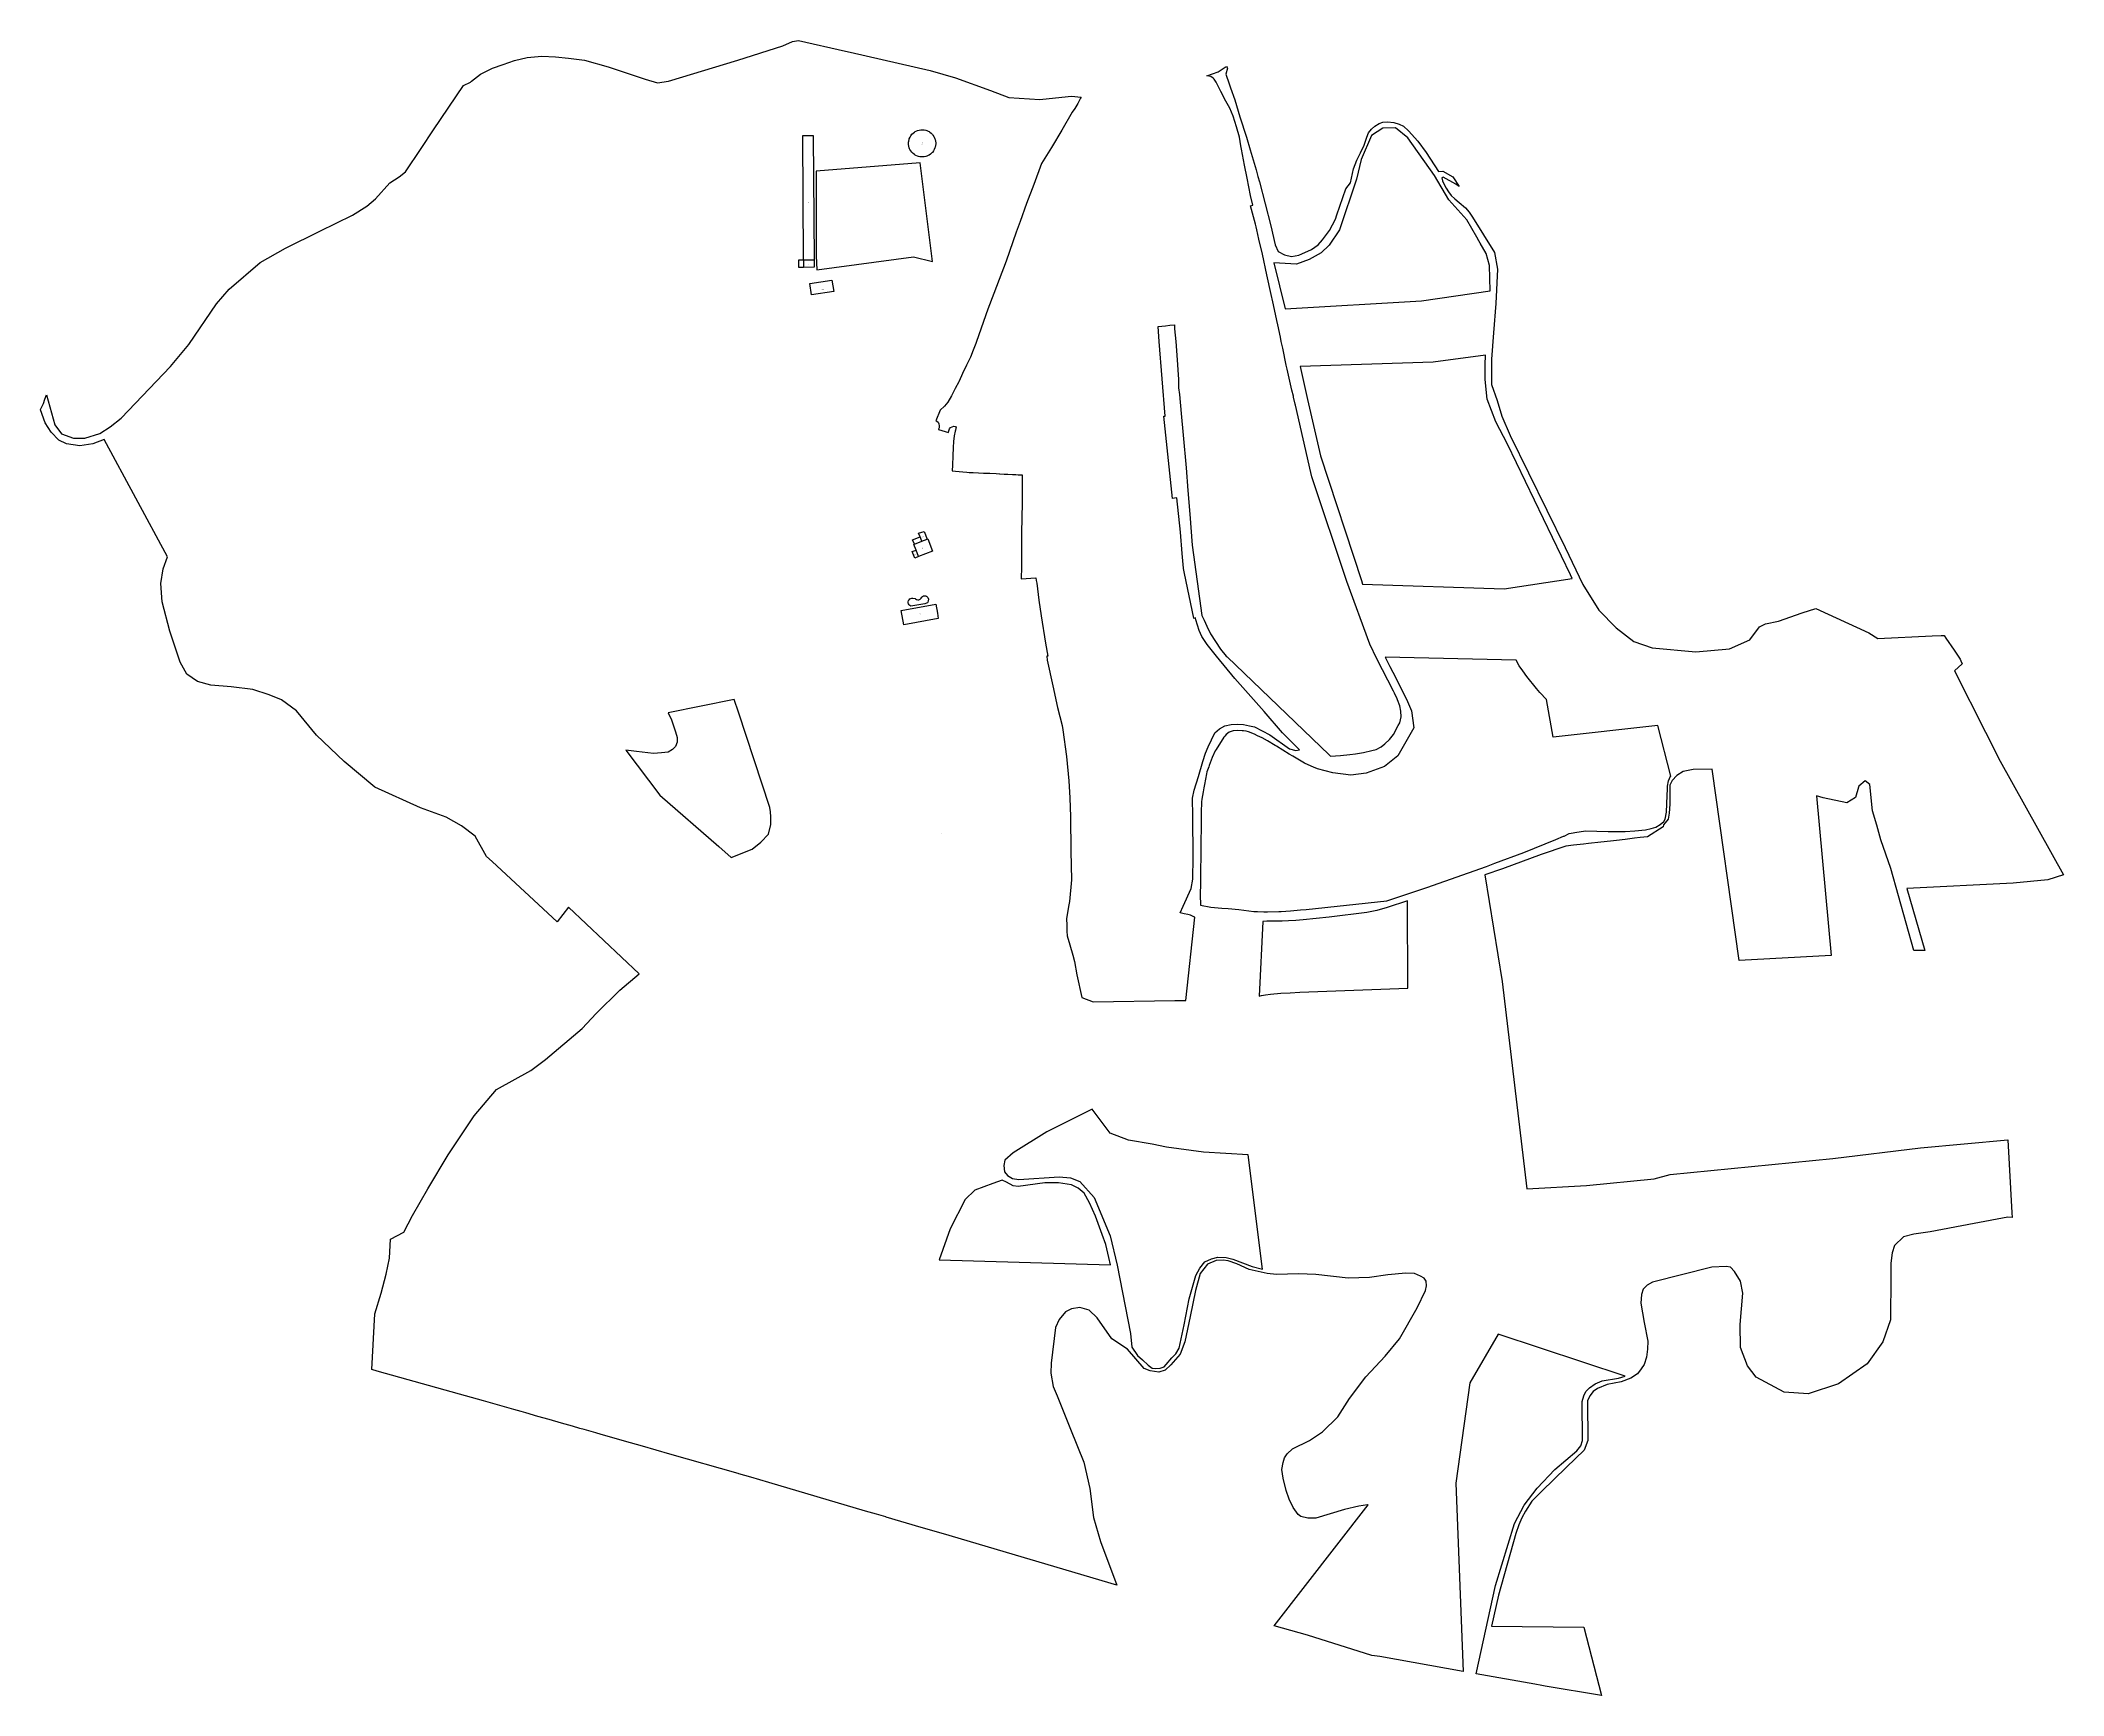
# Model space of a CAD drawing. Header units: metres. Extents: x 423241 to 424622, y 4215869 to 4216999.
import ezdxf
from ezdxf.enums import TextEntityAlignment as Align

# ---------------------------------------------------------------- set-up
doc = ezdxf.new("R2010")
doc.units = ezdxf.units.M

msp = doc.modelspace()

# ---------------------------------------------------------------- linework, layer by layer
at = {"layer": 'PG-LI'}
for p, q in [((423768.2145, 4216934.076), (423768.7935, 4216849.327)), ((423761.6735, 4216849.277), (423768.7935, 4216849.327)), ((423761.6735, 4216849.277), (423761.7135, 4216844.1275)), ((423768.7935, 4216849.327), (423768.8235, 4216844.177)), ((423768.8235, 4216844.177), (423761.7135, 4216844.1275)), ((423835.9615, 4216658.0695), (423841.1415, 4216660.0695)), ((423837.3015, 4216655.1995), (423835.9615, 4216658.0695)), ((423837.3015, 4216655.1995), (423842.2815, 4216657.1595)), ((423842.2815, 4216657.1595), (423841.1415, 4216660.0695)), ((423842.2815, 4216657.1595), (423846.0215, 4216658.6395)), ((423844.0015, 4216663.7995), (423846.0215, 4216658.6395)), ((423836.8815, 4216655.0395), (423837.3015, 4216655.1995)), ((423838.4315, 4216651.0895), (423836.8815, 4216655.0395)), ((423840.1615, 4216646.6895), (423838.4315, 4216651.0895)), ((423849.7215, 4216650.4495), (423840.1615, 4216646.6895))]:
    msp.add_line(p, q, dxfattribs=at)
for points in [[(423761.6735, 4216849.277), (423761.1045, 4216934.026), (423768.2145, 4216934.076)], [(423833.835, 4216931.936), (423834.305, 4216933.006), (423834.585, 4216933.516), (423834.895, 4216934.006), (423835.615, 4216934.936), (423836.435, 4216935.756), (423837.365, 4216936.476), (423837.855, 4216936.786), (423838.895, 4216937.316), (423839.435, 4216937.526), (423840.555, 4216937.856), (423841.715, 4216938.0355), (423842.295, 4216938.0655), (423843.465, 4216938.0355), (423844.035, 4216937.9555), (423845.175, 4216937.7055), (423845.735, 4216937.5255), (423846.805, 4216937.0555), (423847.315, 4216936.7755), (423847.805, 4216936.4655), (423848.725, 4216935.746), (423849.555, 4216934.926), (423849.925, 4216934.476), (423850.585, 4216933.506), (423850.865, 4216932.996), (423851.325, 4216931.926), (423851.505, 4216931.366), (423851.755, 4216930.226), (423851.865, 4216929.066), (423851.865, 4216928.486), (423851.755, 4216927.326), (423851.505, 4216926.186), (423851.325, 4216925.626), (423850.855, 4216924.556), (423850.575, 4216924.046), (423850.265, 4216923.556), (423849.545, 4216922.636), (423849.145, 4216922.206), (423848.265, 4216921.436), (423847.305, 4216920.776), (423846.795, 4216920.496), (423845.725, 4216920.036), (423845.165, 4216919.856), (423844.025, 4216919.606), (423842.865, 4216919.496), (423842.285, 4216919.496), (423841.115, 4216919.606), (423839.985, 4216919.856), (423839.425, 4216920.036), (423838.355, 4216920.506), (423837.845, 4216920.786), (423837.355, 4216921.096), (423836.425, 4216921.816), (423835.605, 4216922.646), (423834.885, 4216923.566), (423834.295, 4216924.566), (423834.045, 4216925.096), (423833.835, 4216925.636), (423833.505, 4216926.756), (423833.325, 4216927.916), (423833.295, 4216928.496), (423833.325, 4216929.666), (423833.405, 4216930.246), (423833.655, 4216931.376), (423833.835, 4216931.936)], [(423761.7135, 4216844.1275), (423758.4635, 4216844.0975), (423758.4335, 4216849.257), (423761.6735, 4216849.277)], [(423765.9735, 4216833.0075), (423781.0635, 4216835.3475), (423782.2635, 4216827.6175), (423767.173, 4216825.2775), (423765.9735, 4216833.0075)], [(423841.1415, 4216660.0695), (423840.1115, 4216662.6895), (423844.0015, 4216663.7995)], [(423846.0215, 4216658.6395), (423846.4315, 4216658.7995), (423849.7215, 4216650.4495)], [(423840.1615, 4216646.6895), (423837.5615, 4216645.6695), (423835.8315, 4216650.0595), (423838.4315, 4216651.0895)], [(423833.091, 4216615.1), (423833.081, 4216615.86), (423833.261, 4216616.59), (423833.631, 4216617.24), (423834.161, 4216617.78), (423834.821, 4216618.15), (423835.541, 4216618.34), (423836.301, 4216618.34), (423837.821, 4216618.02), (423838.051, 4216617.84), (423838.771, 4216617.46), (423839.611, 4216617.25), (423840.391, 4216617.26), (423841.241, 4216617.68), (423841.991, 4216618.28), (423842.371, 4216618.95), (423842.871, 4216619.45), (423843.481, 4216619.79), (423844.171, 4216619.94), (423844.871, 4216619.9), (423845.321, 4216619.76), (423845.531, 4216619.66), (423846.091, 4216619.24), (423846.521, 4216618.68), (423846.821, 4216617.6), (423846.741, 4216616.42), (423846.501, 4216615.59), (423846.171, 4216615.17), (423845.651, 4216614.78), (423844.341, 4216614.48), (423834.911, 4216612.87), (423834.241, 4216613.22), (423833.701, 4216613.74), (423833.301, 4216614.38), (423833.091, 4216615.1)], [(423851.891, 4216614.13), (423853.001, 4216608.02), (423853.581, 4216604.32), (423830.071, 4216600.0205), (423828.271, 4216609.86), (423851.891, 4216614.13)]]:
    msp.add_lwpolyline(points, dxfattribs=at)
at = {"layer": 'PG-LP'}
for points in [[(424053.0535, 4216966.7145), (424055.93, 4216958.48), (424059.28, 4216946.78), (424063.84, 4216932.93), (424066.403, 4216924.4075), (424070.54, 4216910.65), (424071.76, 4216906.2), (424072.79, 4216902.42), (424080.53, 4216872.5), (424083.47, 4216859.48), (424085.53, 4216854.96), (424089.91, 4216852.72), (424094.56, 4216851.47), (424099.54, 4216852.37), (424101.7, 4216853.34), (424108.36, 4216856.32), (424112.7575, 4216859.4565), (424112.86, 4216859.53), (424115.87, 4216862.94), (424120.47, 4216869.27), (424120.5375, 4216869.398), (424122.54, 4216873.19), (424124.6, 4216877.12), (424125.6865, 4216879.8945), (424131.775, 4216897.75), (424134.8665, 4216901.735), (424137.0265, 4216911.405), (424139.2165, 4216917.225), (424141.7065, 4216922.325), (424144.327, 4216927.435), (424145.959, 4216932.891), (424147.12, 4216936.069), (424149.318, 4216938.56), (424151.472, 4216940.396), (424154.386, 4216942.232), (424156.983, 4216943.181), (424160.15, 4216943.435), (424164.395, 4216942.992), (424168.069, 4216941.852), (424171.059, 4216940.599), (424174.43, 4216937.23), (424180.744, 4216930.169), (424186.492, 4216922.432), (424194.937, 4216909.655), (424197.896, 4216909.843), (424204.6525, 4216905.828), (424209.172, 4216899.371), (424206.83, 4216900.982), (424198.04, 4216905.65), (424197.247, 4216905.347), (424197.654, 4216903.199), (424198.998, 4216900.257), (424200.278, 4216898.082), (424201.814, 4216895.716), (424203.67, 4216893.157), (424206.038, 4216890.855), (424209.045, 4216888.36), (424213.461, 4216884.843), (424215.893, 4216881.9), (424218.239, 4216878.391), (424233.103, 4216854.238), (424235.189, 4216842.914), (424233.997, 4216819.37), (424232.507, 4216799.402), (424231.017, 4216781.521), (424231.054, 4216764.248), (424234.928, 4216753.221), (424238.207, 4216742.493), (424243.869, 4216729.38), (424281.458, 4216652.898), (424293.526, 4216627.543), (424304.368, 4216610.17), (424316.289, 4216597.951), (424328.21, 4216588.713), (424340.764, 4216584.353), (424370.54, 4216581.77), (424393.477, 4216583.646), (424407.465, 4216589.861), (424414.022, 4216598.802), (424418.1, 4216600.721), (424427.0645, 4216602.588), (424443.1645, 4216608.278), (424452.515, 4216611.158), (424488.715, 4216594.668), (424494.665, 4216590.868), (424531.906, 4216592.48), (424538.0955, 4216592.7485), (424539.935, 4216592.828), (424541.266, 4216590.8785), (424546.759, 4216582.8325), (424551.015, 4216576.598), (424551.505, 4216575.418), (424552.298, 4216573.509), (424547.185, 4216568.5825), (424568.2475, 4216526.786), (424578.218, 4216507.001), (424621.5075, 4216429.526), (424610.7975, 4216426.0615), (424587.1755, 4216423.8125), (424514.563, 4216420.158), (424526.7525, 4216377.8505), (424519.428, 4216377.8), (424503.745, 4216433.741), (424496.891, 4216453.41), (424494.029, 4216463.3515), (424491.228, 4216473.08), (424489.327, 4216491.197), (424486.049, 4216493.582), (424481.877, 4216490.005), (424481.617, 4216489.1595), (424479.493, 4216482.257), (424473.532, 4216478.68), (424457.439, 4216481.959), (424452.937, 4216483.434), (424462.897, 4216374.456), (424400.21, 4216370.928), (424381.682, 4216501.545), (424368.814, 4216501.265), (424361.931, 4216499.89), (424357.572, 4216497.215), (424354.437, 4216493.852), (424352.907, 4216490.643), (424352.918, 4216487.032), (424352.727, 4216477.572), (424352.393, 4216471.552), (424351.717, 4216467.526), (424348.454, 4216463.553), (424348.362, 4216462.289), (424337.702, 4216455.4205), (424332.512, 4216454.8105), (424328.792, 4216454.3805), (424322.252, 4216453.6105), (424316.532, 4216452.9405), (424312.342, 4216452.4805), (424305.702, 4216451.7405), (424297.332, 4216450.8205), (424293.922, 4216450.4305), (424287.142, 4216449.6705), (424281.7615, 4216449.0605), (424264.92, 4216443.22), (424238.69, 4216433.53), (424226.6, 4216429.46), (424238.41, 4216356.63), (424255.28, 4216215.12), (424296, 4216217.43), (424342.03, 4216221.92), (424353.04, 4216224.88), (424464.17, 4216235.8), (424523.98, 4216242.97), (424583.58, 4216248.51), (424586.3, 4216198.71), (424586.35, 4216195.4005), (424583.503, 4216195.782), (424560.53, 4216191.394), (424530.455, 4216185.649), (424519.313, 4216184.188), (424512.201, 4216182.389), (424506.118, 4216176.47), (424504.551, 4216171.336), (424503.733, 4216164.27), (424503.633, 4216155.251), (424503.335, 4216125.746), (424498.268, 4216110.547), (424487.539, 4216095.646), (424467.87, 4216081.937), (424447.27, 4216075.144), (424430.879, 4216076.336), (424411.841, 4216086.407), (424405.881, 4216094.156), (424401.113, 4216106.673), (424400.743, 4216122.431), (424402.599, 4216143.855), (424401.014, 4216151.953), (424397.022, 4216158.566), (424394.234, 4216161.662), (424391.278, 4216162.105), (424381.443, 4216161.509), (424340.912, 4216151.376), (424337.309, 4216149.201), (424334.557, 4216146.513), (424333.461, 4216143.032), (424332.933, 4216137.007), (424335.328, 4216123.777), (424337.714, 4216110.968), (424337.536, 4216105.583), (424336.885, 4216100.083), (424335.249, 4216095.199), (424333.308, 4216092.19), (424330.772, 4216088.872), (424326.321, 4216085.79), (424319.676, 4216083.429), (424309.968, 4216081.489), (424303.361, 4216078.808), (424300.529, 4216076.739), (424298.253, 4216073.862), (424296.679, 4216070.29), (424296.579, 4216060.615), (424296.847, 4216052.52), (424296.79, 4216043.282), (424294.304, 4216036.772), (424282.201, 4216025.015), (424265.324, 4216008.525), (424258.688, 4216001.839), (424254.301, 4215995.012), (424251.923, 4215990.461), (424249.736, 4215985.718), (424247.702, 4215979.842), (424235.853, 4215937.582), (424231.182, 4215916.566), (424294.069, 4215915.91), (424306.165, 4215869.154), (424267.6545, 4215875.618), (424265.541, 4215875.9985), (424260.6155, 4215876.8855), (424220.602, 4215884.092), (424233.922, 4215944.25), (424246.873, 4215986.601), (424253.517, 4215999.126), (424262.231, 4216010.63), (424274.453, 4216023.375), (424289.425, 4216036.152), (424292.17, 4216039.608), (424293.142, 4216043.249), (424292.969, 4216069.78), (424294.127, 4216073.741), (424295.511, 4216076.626), (424297.986, 4216079.321), (424301.878, 4216081.922), (424306.636, 4216083.985), (424317.708, 4216085.741), (424322.413, 4216087.14), (424235.68, 4216115.869), (424216.338, 4216082.682), (424206.801, 4216014.137), (424211.817, 4215885.674), (424154.934, 4215895.9185), (424149.434, 4215896.4985), (424105.494, 4215910.4885), (424082.855, 4215916.818), (424146.954, 4215999.406), (424146.48, 4215999.436), (424140.515, 4215998.536), (424130.872, 4215996.127), (424111.196, 4215990.211), (424105.702, 4215990.247), (424101.003, 4215991.39), (424099.207, 4215992.678), (424095.667, 4215997.627), (424093.04, 4216003.245), (424090.934, 4216009.108), (424088.949, 4216017.492), (424088.079, 4216023.497), (424088.854, 4216028.203), (424089.839, 4216031.536), (424091.684, 4216034.255), (424095.325, 4216037.546), (424106.908, 4216043.302), (424115.901, 4216049.242), (424126.228, 4216059.496), (424134.216, 4216071.962), (424145.289, 4216086.842), (424158.597, 4216100.836), (424168.248, 4216112.658), (424180.353, 4216133.916), (424186.115, 4216145.582), (424186.828, 4216148.959), (424186.598, 4216151.949), (424185.079, 4216154.111), (424182.611, 4216155.401), (424178.542, 4216157.378), (424172.67, 4216157.525), (424160.365, 4216156.379), (424147.868, 4216154.48), (424133.265, 4216154.182), (424111.206, 4216156.628), (424099.331, 4216157.126), (424084.389, 4216156.566), (424078.061, 4216157.354), (424065.8, 4216160.081), (424057.29, 4216163.978), (424051.478, 4216165.871), (424047.919, 4216166.339), (424043.185, 4216166.247), (424037.301, 4216163.719), (424032.263, 4216157.273), (424029.098, 4216145.6), (424025.603, 4216127.907), (424021.751, 4216110.524), (424018.686, 4216102.188), (424012.239, 4216094.908), (424008.537, 4216091.307), (424004.023, 4216089.895), (423998.206, 4216090.73), (423994.073, 4216092.433), (423982.748, 4216105.546), (423972.019, 4216112.699), (423961.918, 4216127.032), (423956.602, 4216132.158), (423950.263, 4216134.157), (423944.556, 4216133.121), (423940.429, 4216131.176), (423936.043, 4216125.898), (423933.574, 4216120.448), (423930.534, 4216096.019), (423930.422, 4216089.242), (423931.972, 4216080.207), (423934.814, 4216073.753), (423943.872, 4216050.933), (423953.026, 4216028.511), (423957.107, 4216010.438), (423959.502, 4215990.807), (423964.271, 4215974.416), (423975.502, 4215944.6055), (423857.122, 4215979.444), (423842.021, 4215983.892), (423818.0405, 4215990.9555), (423817.7275, 4215991.0475), (423811.44, 4215992.8995), (423803.917, 4215995.1155), (423738, 4216014.531), (423725.729, 4216018.1355), (423717.473, 4216020.5785), (423716.993, 4216020.7185), (423670.307, 4216034.045), (423651.651, 4216039.343), (423643.502, 4216041.6965), (423623.589, 4216047.381), (423619.963, 4216048.416), (423618.2505, 4216048.905), (423611.905, 4216050.7165), (423608.91, 4216051.571), (423604.0335, 4216052.963), (423596.4455, 4216055.1295), (423588.085, 4216057.516), (423580.2375, 4216059.756), (423572.1795, 4216062.056), (423568.8425, 4216063.0085), (423563.971, 4216064.3845), (423543.23, 4216070.2425), (423526.8665, 4216074.8645), (423470.772, 4216090.7085), (423467.0285, 4216091.7655), (423469.09, 4216129.84), (423473.45, 4216143.86), (423476.75, 4216156.71), (423479.2, 4216167.82), (423479.8, 4216180.81), (423488.78, 4216185.53), (423494.82, 4216196.86), (423505.27, 4216215), (423519.2, 4216238.21), (423536.87, 4216264.83), (423552.07, 4216282.93), (423575.59, 4216295.83), (423585.55, 4216303.35), (423610.68, 4216324.43), (423620.18, 4216334.86), (423636.21, 4216350.76), (423649.55, 4216361.93), (423601.17, 4216407.24), (423593.55, 4216397.35), (423549.12, 4216438.53), (423545.39, 4216441.96), (423537.64, 4216455.85), (423528.26, 4216462.87), (423517.85, 4216468.82), (423500.31, 4216475.18), (423469.04, 4216489.29), (423448.11, 4216506.72), (423429.38, 4216524.8), (423415.62, 4216541.46), (423405.5, 4216548.8), (423396.91, 4216552.41), (423385.93, 4216555.9), (423371.09, 4216557.8), (423357.22, 4216558.99), (423347.95, 4216561.3), (423340.82, 4216566.41), (423336.2, 4216574.53), (423329.22, 4216595.79), (423324, 4216615.77), (423323.06, 4216628.2), (423324.7, 4216638.35), (423327.48, 4216646.4), (423284.37, 4216726.57), (423276.71, 4216723.58), (423267.65, 4216722.38), (423258.6, 4216723.75), (423253.33, 4216726.14), (423248.09, 4216731.58), (423244.04, 4216737.94), (423240.894, 4216746.953), (423240.937, 4216747.0445), (423242.919, 4216751.2605), (423243.977, 4216754.186), (423244.9955, 4216757.0015), (423250.65, 4216736.68), (423255.35, 4216730.57), (423263.36, 4216727.61), (423271.2, 4216727.59), (423281.33, 4216730.8), (423288.48, 4216735.18), (423295.88, 4216741.14), (423329.54, 4216776.51), (423342.2, 4216791.43), (423360.98, 4216819.15), (423369.78, 4216829.14), (423390.9, 4216847.52), (423408.17, 4216857.32), (423431.58, 4216868.77), (423453.84, 4216879.84), (423463.73, 4216886), (423469.51, 4216890.97), (423479.3335, 4216901.764), (423485.6725, 4216905.8075), (423490.093, 4216909.3485), (423500.7255, 4216925.2225), (423509.227, 4216937.9165), (423529.6235, 4216968.3665), (423534.2535, 4216970.6065), (423534.984, 4216971.1615), (423541.244, 4216975.9365), (423543.89, 4216977.313), (423549.314, 4216980.136), (423556.554, 4216982.536), (423564.404, 4216985.436), (423573.034, 4216987.426), (423583.064, 4216988.386), (423592.264, 4216987.746), (423601.1545, 4216986.816), (423612.2445, 4216985.456), (423628.2045, 4216980.906), (423653.6045, 4216972.506), (423661.8745, 4216970.076), (423669.5045, 4216971.276), (423716.755, 4216985.5555), (423747.5255, 4216995.4555), (423754.0755, 4216998.375), (423758.1955, 4216999.025), (423790.2205, 4216991.693), (423793.433, 4216990.9575), (423848.0855, 4216978.445), (423865.2355, 4216973.485), (423889.2255, 4216964.805), (423901.676, 4216960.005), (423922.976, 4216958.795), (423924.926, 4216958.995), (423944.436, 4216961.025), (423951.076, 4216960.325), (423950.756, 4216959.725), (423948.726, 4216955.935), (423946.716, 4216952.665), (423945.076, 4216950.005), (423937.9155, 4216937.7955), (423930.7655, 4216925.9955), (423923.9955, 4216914.926), (423918.795, 4216900.686), (423913.875, 4216887.666), (423909.4645, 4216875.4965), (423906.7845, 4216868.1165), (423899.8645, 4216848.4365), (423888.564, 4216818.597), (423887.454, 4216815.667), (423879.6835, 4216793.4975), (423879.2135, 4216792.1675), (423877.3635, 4216787.5875), (423875.5935, 4216782.7975), (423872.9235, 4216777.338), (423870.193, 4216771.638), (423867.773, 4216766.348), (423867.523, 4216765.878), (423865.163, 4216761.408), (423862.673, 4216756.408), (423860.203, 4216752.078), (423857.793, 4216749.268), (423854.993, 4216746.558), (423852.0125, 4216739.4385), (423852.6725, 4216739.1385), (423853.5025, 4216738.4885), (423854.0725, 4216737.1985), (423854.2125, 4216736.0185), (423854.1125, 4216734.5485), (423853.8025, 4216733.6485), (423853.7425, 4216733.5385), (423860.5225, 4216731.3985), (423860.7925, 4216732.4685), (423861.3025, 4216733.9385), (423862.0025, 4216734.7585), (423863.0225, 4216735.3585), (423864.2125, 4216735.5985), (423865.1625, 4216735.5285), (423865.8425, 4216735.3285), (423865.2925, 4216732.9985), (423865.1325, 4216732.3385), (423864.5025, 4216729.1585), (423864.0325, 4216725.3185), (423863.6525, 4216721.1585), (423863.4425, 4216715.4385), (423863.2225, 4216709.0985), (423863.1325, 4216705.309), (423865.3925, 4216705.079), (423870.2925, 4216704.569), (423873.0125, 4216704.2885), (423874.6925, 4216704.1185), (423877.3825, 4216704.0085), (423881.0925, 4216703.8585), (423884.3425, 4216703.7385), (423884.4825, 4216703.7285), (423888.5625, 4216703.5385), (423888.7125, 4216703.5285), (423893.0925, 4216703.3285), (423895.4225, 4216703.2185), (423895.5925, 4216703.2085), (423898.6325, 4216703.0285), (423899.7725, 4216702.9585), (423901.1225, 4216702.8785), (423904.1825, 4216702.6985), (423904.7925, 4216702.6585), (423906.4725, 4216702.6285), (423908.0925, 4216702.5885), (423910.8525, 4216702.5385), (423910.8425, 4216697.7985), (423910.8225, 4216684.929), (423910.8125, 4216681.699), (423910.682, 4216674.749), (423910.442, 4216661.329), (423910.422, 4216660.489), (423910.412, 4216648.0995), (423910.412, 4216640.5795), (423910.412, 4216639.7495), (423910.0815, 4216631.4095), (423920.182, 4216632.1095), (423920.496, 4216630.439), (423920.84, 4216628.61), (423922.2, 4216616.87), (423923.85, 4216606.24), (423926.68, 4216587.59), (423928.46, 4216578.73), (423927.5685, 4216578.6195), (423927.957, 4216575.931), (423931.882, 4216558.459), (423935.052, 4216543.678), (423938.221, 4216531.31), (423938.617, 4216528.496), (423941.106, 4216510.13), (423942.69, 4216493.691), (423943.369, 4216482.078), (423943.934, 4216469.066), (423944.027, 4216445.581), (423944.487, 4216425.966), (423943.211, 4216411.151), (423942.485, 4216407.764), (423941.194, 4216399.297), (423941.32, 4216394.989), (423941.263, 4216390.932), (423941.606, 4216387.675), (423943.378, 4216381.638), (423945.468, 4216374.552), (423946.48, 4216370.212), (423948.234, 4216361.187), (423951.534, 4216345.6445), (423959.314, 4216342.7405), (424014.969, 4216343.619), (424022.568, 4216343.633), (424028.639, 4216400.552), (424028.55, 4216400.584), (424025.655, 4216401.935), (424023.911, 4216402.283), (424021.287, 4216402.832), (424018.572, 4216403.453), (424020.734, 4216408.121), (424026.063, 4216420.03), (424027.269, 4216426.389), (424027.581, 4216441.381), (424027.295, 4216469.484), (424027.114, 4216481.803), (424028.224, 4216487.318), (424031.186, 4216496.569), (424034.082, 4216506.906), (424035.846, 4216512.398), (424037.786, 4216516.751), (424042.229, 4216526.423), (424045.587, 4216529.132), (424049.227, 4216531.031), (424053.445, 4216532.08), (424057.841, 4216532.324), (424061.83, 4216532.08), (424066.064, 4216531.103), (424069.401, 4216530.371), (424079.866, 4216525.012), (424093.324, 4216515.335), (424097.509, 4216514.269), (424100.053, 4216514.679), (424088.428, 4216526.472), (424075.906, 4216540.918), (424056.074, 4216563.567), (424043.452, 4216578.721), (424037.049, 4216586.671), (424033.451, 4216592.035), (424031.743, 4216596.241), (424029.321, 4216603.438), (424029.026, 4216604.793), (424028, 4216604.31), (424027.9375, 4216604.613), (424021.67, 4216635.03), (424021.02, 4216638.55), (424020.993, 4216638.839), (424020.08, 4216648.68), (424018.88, 4216663.39), (424016.42, 4216686.68), (424014.88, 4216686.51), (424013.423, 4216686.4285), (424007.4435, 4216742.508), (424008.5335, 4216742.498), (424004.4445, 4216793.497), (424003.6245, 4216803.747), (424008.6245, 4216804.257), (424011.5445, 4216804.557), (424014.7045, 4216804.877), (424014.8845, 4216802.157), (424015.6345, 4216793.497), (424016.454, 4216784.097), (424017.484, 4216767.6175), (424017.484, 4216766.1775), (424017.484, 4216761.8275), (424018.224, 4216757.4075), (424019.254, 4216744.4475), (424020.6535, 4216729.558), (424022.8135, 4216707.258), (424023.963, 4216691.7585), (424025.211, 4216675.6), (424026.838, 4216654.5255), (424030.3085, 4216629.7235), (424033.5575, 4216606.499), (424035.066, 4216603.217), (424036.9595, 4216599.097), (424039.2965, 4216594.0125), (424046.2705, 4216583.4935), (424050.099, 4216578.74), (424050.665, 4216578.1975), (424120.4215, 4216511.4005), (424121.3515, 4216510.3205), (424127.9915, 4216510.9505), (424134.5415, 4216511.6105), (424138.3115, 4216511.9905), (424143.7615, 4216512.8305), (424149.5615, 4216514.2305), (424152.4815, 4216515.07), (424155.792, 4216516.8), (424158.402, 4216518.79), (424161.592, 4216521.82), (424164.172, 4216525.28), (424167.392, 4216531.44), (424168.512, 4216533.28), (424169.372, 4216537.19), (424169.292, 4216541.11), (424168.512, 4216544.81), (424167.022, 4216548.7895), (424166.6925, 4216549.6795), (424164.9425, 4216553.3295), (424164.1825, 4216554.8295), (424152.9425, 4216576.8395), (424148.0025, 4216586.8895), (424132.4815, 4216629.596), (424108.454, 4216701.178), (424107.794, 4216704.068), (424097.3145, 4216749.9775), (424097.1645, 4216750.6275), (424096.0345, 4216755.5575), (424095.8945, 4216756.1775), (424094.9445, 4216760.347), (424091.7045, 4216774.587), (424091.1045, 4216777.377), (424088.625, 4216789.007), (424087.685, 4216793.497), (424087.055, 4216796.487), (424085.315, 4216804.8065), (424084.665, 4216807.9165), (424084.445, 4216808.9465), (424081.795, 4216820.5665), (424080.655, 4216825.5465), (424080.795, 4216825.572), (424080.775, 4216825.663), (424077.874, 4216838.974), (424074.937, 4216853.154), (424072.355, 4216863.2975), (424070.9425, 4216869.741), (424070.4725, 4216871.8845), (424070.096, 4216873.6035), (424066.575, 4216886.1905), (424066.71, 4216886.23), (424068.2415, 4216886.6795), (424066.756, 4216893.2755), (424064.456, 4216904.9755), (424062.516, 4216913.8455), (424060.5165, 4216924.875), (424060.1565, 4216927.095), (424059.2065, 4216932.995), (424057.2065, 4216939.945), (424054.7265, 4216947.285), (424052.4765, 4216952.725), (424049.7965, 4216957.635), (424046.4665, 4216964.0945), (424043.2865, 4216970.4545), (424041.777, 4216972.5345), (424041.167, 4216973.3745), (424039.567, 4216974.3445), (424036.907, 4216974.8545), (424044.567, 4216977.5345), (424049.402, 4216980.7075), (424050.2385, 4216981.2555), (424050.742, 4216980.491), (424050.96, 4216980.16), (424049.81, 4216976), (424052.136, 4216969.3415), (424053.0535, 4216966.7145)], [(424227.478, 4216853.655), (424223.479, 4216860.701), (424222.553, 4216862.332), (424221.219, 4216864.682), (424214.365, 4216876.603), (424201.997, 4216890.238), (424192.162, 4216906.927), (424173.983, 4216932.557), (424165.638, 4216939.411), (424156.995, 4216939.113), (424149.247, 4216934.047), (424142.13, 4216917.818), (424138.927, 4216904.306), (424127.491, 4216869.674), (424120.45, 4216859.305), (424114.787, 4216853.94), (424110.834, 4216851.744), (424106.629, 4216849.408), (424098.098, 4216846.192), (424082.49, 4216847.322), (424090.234, 4216815.915), (424183.363, 4216821.31), (424230.134, 4216828.19), (424229.862, 4216845.311), (424227.478, 4216853.655)], [(423770.332, 4216909.747), (423770.332, 4216851.937), (423770.63, 4216842.4), (423836.792, 4216851.341), (423849.607, 4216848.062), (423841.292, 4216915.437), (423770.332, 4216909.747)], [(424228.074, 4216754.115), (424226.882, 4216767.527), (424226.844, 4216777.646), (424226.981, 4216784.194), (424191.218, 4216779.426), (424100.619, 4216776.445), (424105.549, 4216753.805), (424114.475, 4216715.359), (424142.342, 4216630.414), (424143.158, 4216627.927), (424239.69, 4216624.675), (424286.232, 4216631.782), (424285.095, 4216634.139), (424242.043, 4216723.406), (424234.034, 4216738.618), (424228.074, 4216754.115)], [(424112.4215, 4216501.8705), (424110.7515, 4216502.5205), (424110.1615, 4216502.7505), (424103.5815, 4216505.7405), (424100.0315, 4216507.7605), (424095.4715, 4216510.3605), (424093.0515, 4216511.8505), (424084.3415, 4216517.1905), (424083.5415, 4216517.6805), (424078.2615, 4216520.7905), (424074.6515, 4216522.9105), (424071.5515, 4216524.4005), (424069.5015, 4216525.3805), (424065.3815, 4216527.0605), (424063.7415, 4216527.5605), (424061.9915, 4216527.7205), (424060.9415, 4216527.8105), (424058.0015, 4216527.9205), (424054.7615, 4216527.8405), (424052.2015, 4216526.8105), (424050.021, 4216525.2005), (424049.101, 4216524.1405), (424048.511, 4216523.4605), (424043.131, 4216515.0605), (424042.631, 4216514.0005), (424040.571, 4216509.6005), (424038.521, 4216504.111), (424038.141, 4216503.101), (424036.911, 4216499.641), (424036.661, 4216498.471), (424035.841, 4216494.671), (424035.2705, 4216491.121), (424034.8805, 4216488.731), (424034.3805, 4216486.071), (424033.4605, 4216481.151), (424033.4005, 4216480.851), (424033.3705, 4216480.711), (424033.1205, 4216479.611), (424033.0305, 4216471.4715), (424033.0005, 4216468.6315), (424032.9005, 4216461.1115), (424032.79, 4216452.8515), (424032.72, 4216447.7215), (424032.67, 4216441.5215), (424032.6, 4216433.322), (424032.56, 4216427.852), (424032.47, 4216423.372), (424032.33, 4216416.202), (424032.2895, 4216414.322), (424032.4895, 4216410.172), (424032.5595, 4216408.662), (424039.5395, 4216407.442), (424047.0395, 4216406.742), (424051.4795, 4216406.332), (424058.72, 4216405.772), (424065.45, 4216404.872), (424069.01, 4216404.402), (424071.52, 4216404.302), (424075.66, 4216404.132), (424078.27, 4216404.172), (424085.91, 4216404.302), (424087.57, 4216404.392), (424094.04, 4216404.742), (424100.86, 4216405.442), (424104.58, 4216405.822), (424159.678, 4216411.612), (424187.096, 4216420.851), (424227.627, 4216435.156), (424233.37, 4216437.29), (424253.29, 4216444.71), (424274.95, 4216453.56), (424280.252, 4216455.7305), (424280.639, 4216455.9175), (424284.022, 4216457.5505), (424286.85, 4216458.15), (424288.032, 4216458.4005), (424295.392, 4216459.4505), (424310.742, 4216459.0805), (424322.322, 4216458.9705), (424329.012, 4216459.3505), (424336.162, 4216460.1005), (424340.152, 4216460.9605), (424343.3325, 4216462.02), (424346.3325, 4216463.8), (424348.7925, 4216465.85), (424349.7125, 4216467.38), (424350.4825, 4216472.26), (424351.0425, 4216483.56), (424351.209, 4216488.0155), (424351.2825, 4216489.98), (424351.8625, 4216493.51), (424352.556, 4216495.2055), (424352.7825, 4216495.76), (424353.503, 4216496.81), (424344.753, 4216531.4495), (424273.2125, 4216523.3595), (424268.727, 4216549.155), (424264.147, 4216553.841), (424261.84, 4216556.68), (424255.23, 4216564.81), (424252.47, 4216568.65), (424250.041, 4216572.035), (424247.883, 4216576.06), (424158.476, 4216577.984), (424161.698, 4216571.729), (424165.78, 4216563.926), (424173.838, 4216547.818), (424176.598, 4216541.493), (424178.105, 4216529.682), (424167.164, 4216510.718), (424158.001, 4216503.465), (424145.707, 4216498.797), (424135.053, 4216497.505), (424122.759, 4216498.946), (424112.4215, 4216501.8705)], [(423671.55, 4216535.224), (423674.176, 4216527.15), (423675.365, 4216523.227), (423675.447, 4216519.967), (423674.189, 4216517.058), (423672.284, 4216514.883), (423669.2, 4216513.251), (423664.755, 4216512.798), (423659.222, 4216512.344), (423647.611, 4216513.613), (423640.466, 4216514.623), (423663.599, 4216483.765), (423703.942, 4216448.683), (423712.333, 4216441.361), (423726.547, 4216446.977), (423732.606, 4216451.711), (423737.675, 4216457.217), (423739.437, 4216463.823), (423739.437, 4216469.108), (423739.149, 4216472.503), (423738.701, 4216475.42), (423717.243, 4216540.389), (423714.274, 4216549.033), (423669.334, 4216540.116), (423671.55, 4216535.224)], [(424173.834, 4216411.687), (424159.976, 4216407.142), (424152.903, 4216404.982), (424146.119, 4216403.703), (424120.456, 4216400.633), (424102.62, 4216398.669), (424097.694, 4216398.176), (424092.608, 4216397.94), (424088.349, 4216397.881), (424083.207, 4216397.733), (424077.847, 4216397.705), (424075.038, 4216397.654), (424072.561, 4216346.625), (424074.284, 4216347.099), (424076.788, 4216347.516), (424080.21, 4216348.016), (424087.304, 4216348.6), (424093.731, 4216348.934), (424100.233, 4216349.312), (424174.143, 4216351.995), (424173.834, 4216411.687)], [(424065.168, 4216238.18), (424034.638, 4216240.205), (424009.306, 4216243.484), (423999.471, 4216245.57), (423983.378, 4216248.252), (423970.861, 4216253.02), (423958.512, 4216269.455), (423927.661, 4216253.873), (423904.622, 4216239.636), (423899.058, 4216234.666), (423898.307, 4216231.096), (423898.764, 4216226.718), (423900.863, 4216224.164), (423904.153, 4216222.204), (423908.455, 4216221.341), (423936.196, 4216223.274), (423943.832, 4216222.676), (423950.21, 4216220.02), (423960.038, 4216209.267), (423970.827, 4216183.032), (423975.734, 4216162.955), (423984.834, 4216116.275), (423985.696, 4216106.938), (423989.561, 4216101.251), (423992.982, 4216098.279), (423996.743, 4216094.595), (423999.581, 4216092.743), (424001.844, 4216092.424), (424005.083, 4216092.569), (424007.805, 4216093.669), (424009.081, 4216095.13), (424013.086, 4216099.595), (424015.74, 4216102.351), (424017.904, 4216106.321), (424021.317, 4216122.14), (424024.907, 4216139.988), (424029.429, 4216155.956), (424032.003, 4216160.925), (424035.525, 4216165.3), (424040.018, 4216167.285), (424044.32, 4216168.339), (424050.041, 4216168.118), (424054.654, 4216166.981), (424067.731, 4216162.156), (424074.812, 4216160.228), (424065.168, 4216238.18)], [(423971.017, 4216163.149), (423969.899, 4216168.088), (423967.963, 4216176.987), (423965.512, 4216183.951), (423960.995, 4216196.46), (423956.866, 4216205.617), (423953.124, 4216212.065), (423949.124, 4216215.547), (423944.478, 4216217.739), (423935.703, 4216219.158), (423926.413, 4216219.158), (423908.218, 4216216.707), (423904.741, 4216217.228), (423900.117, 4216219.639), (423897.302, 4216221.046), (423890.91, 4216218.615), (423878.604, 4216214.214), (423871.831, 4216207.716), (423861.645, 4216187.769), (423854.173, 4216166.62), (423971.017, 4216163.149)]]:
    msp.add_lwpolyline(points, dxfattribs=at)

# ---------------------------------------------------------------- texts
at = {"layer": 'PG-AA'}
for s, p in [('DEP', (423842.52, 4216928.62)), ('I', (423765.01, 4216888.43)), ('I', (423760.05, 4216845.75)), ('I', (423765.43, 4216845.96)), ('CONS', (423774.73, 4216829.38)), ('I', (423838.61, 4216656.89)), ('I', (423843.05, 4216659.91)), ('I', (423837.55, 4216647.91)), ('II', (423842.9, 4216652.2)), ('PI', (423839.99, 4216616.16)), ('I+P', (423840.98, 4216607.09)), ('0', (423855.65, 4216457.78))]:
    msp.add_text(s, height=0.4, dxfattribs=at).set_placement(p, align=Align.TOP_CENTER)
at = {"layer": 'PG-AS'}
for s, p in [('271', (423842.52, 4216928.62)), ('603', (423765.01, 4216888.43)), ('17', (423760.05, 4216845.75)), ('37', (423765.43, 4216845.96)), ('119', (423774.73, 4216829.38)), ('17', (423838.61, 4216656.89)), ('23', (423843.05, 4216659.91)), ('13', (423837.55, 4216647.91)), ('92', (423842.9, 4216652.2)), ('61', (423839.99, 4216616.16)), ('239', (423840.98, 4216607.09)), ('621481', (423855.65, 4216457.78))]:
    msp.add_text(s, height=0.4, dxfattribs=at).set_placement(p, align=Align.BOTTOM_CENTER)

doc.saveas('drawing.dxf')
